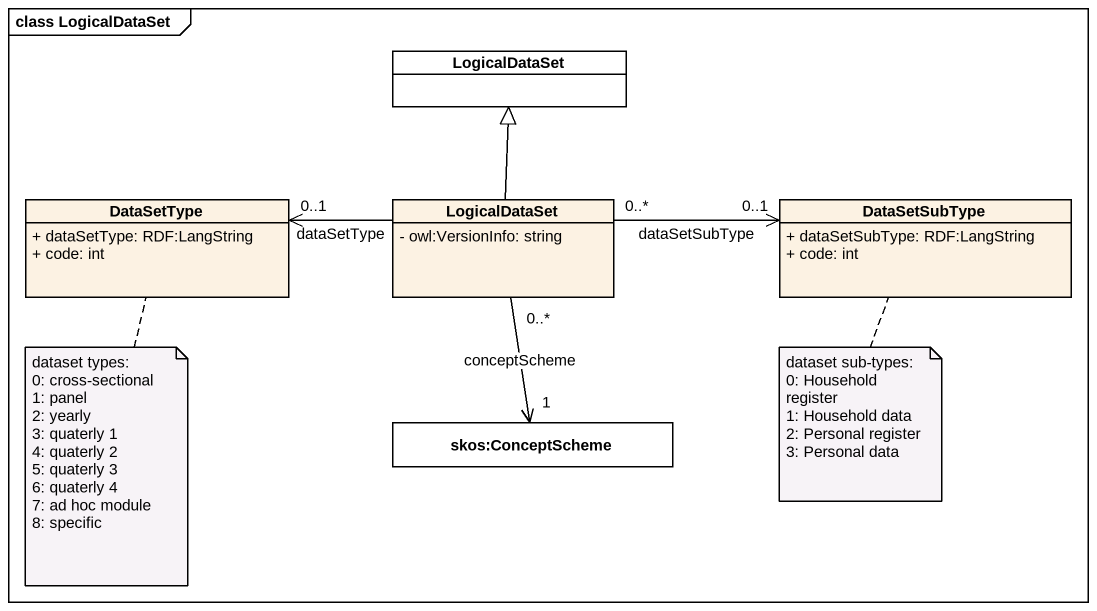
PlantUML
@startuml
mainframe class LogicalDataSet
hide circle
hide empty members
skinparam classAttributeIconSize 0
class LogicalDataSet #FFFFFF
class DataSetType {
  + dataSetType: RDF:LangString
  + code: int
}
class "LogicalDataSet" as LogicalDataSet_2 {
  - owl:VersionInfo: string
}
class DataSetSubType {
  + dataSetSubType: RDF:LangString
  + code: int
}
class "skos:ConceptScheme" as skos_ConceptScheme #FFFFFF
LogicalDataSet_2 -up-|> LogicalDataSet
LogicalDataSet_2 -left-> "0..1" DataSetType : dataSetType
LogicalDataSet_2 "0..*" -right-> "0..1" DataSetSubType : dataSetSubType
LogicalDataSet_2 "0..*" --> "1" skos_ConceptScheme : conceptScheme
note bottom of DataSetType
  dataset types:
  0: cross-sectional
  1: panel
  2: yearly
  3: quaterly 1
  4: quaterly 2
  5: quaterly 3
  6: quaterly 4
  7: ad hoc module
  8: specific
end note
note bottom of DataSetSubType
  dataset sub-types:
  0: Household register
  1: Household data
  2: Personal register
  3: Personal data
end note
@enduml
